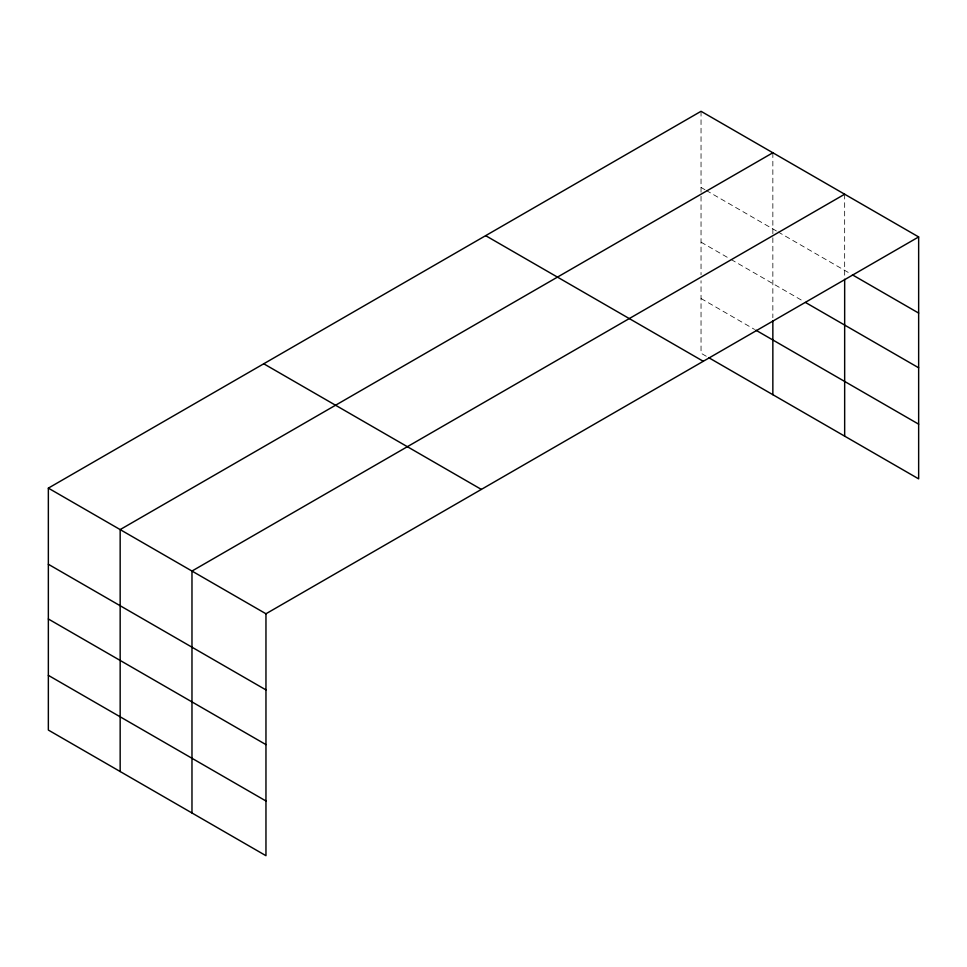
<?xml version="1.0" encoding="UTF-8"?>
<svg xmlns="http://www.w3.org/2000/svg" width="967" height="967" viewBox="0 0 967 967"><rect width="100%" height="100%" fill="white"/><g stroke="black" fill="none" stroke-linecap="round" stroke-linejoin="round"><path stroke-width="0.73" stroke-dasharray="4.83 3.63" d="M701.039 187.441L704.955 189.713M706.261 190.463L776.767 231.173M778.072 231.923L851.153 274.108M701.039 242.161L729.771 258.745M731.076 259.494L802.888 300.955M701.039 298.525L754.574 329.433M706.261 356.255L701.039 353.233L701.039 280.72M844.662 194.222L844.662 277.759M772.851 152.762L772.851 236.299M772.851 237.773L772.851 317.732M701.039 111.302L701.039 194.838M701.039 196.313L701.039 274.797"/><path stroke-width="1.45" d="M48.35 488.13L265.961 613.767L265.961 855.698L48.35 730.061L48.35 488.13L701.039 111.302L918.65 236.939L918.65 478.87L708.871 357.754M772.851 152.762L120.162 529.59L120.162 771.521M844.662 194.222L191.974 571.05L191.974 812.981M265.961 613.767L918.65 236.939M852.447 274.858L918.65 313.078M805.499 302.466L918.65 367.786M755.88 330.182L918.65 424.162M485.652 235.658L703.263 361.283M263.737 363.773L481.348 489.411M48.35 564.269L265.961 689.906M48.35 618.989L265.961 744.614M48.35 675.353L265.961 800.99M844.662 279.233L844.662 436.153M772.851 320.706L772.851 394.693"/></g></svg>
